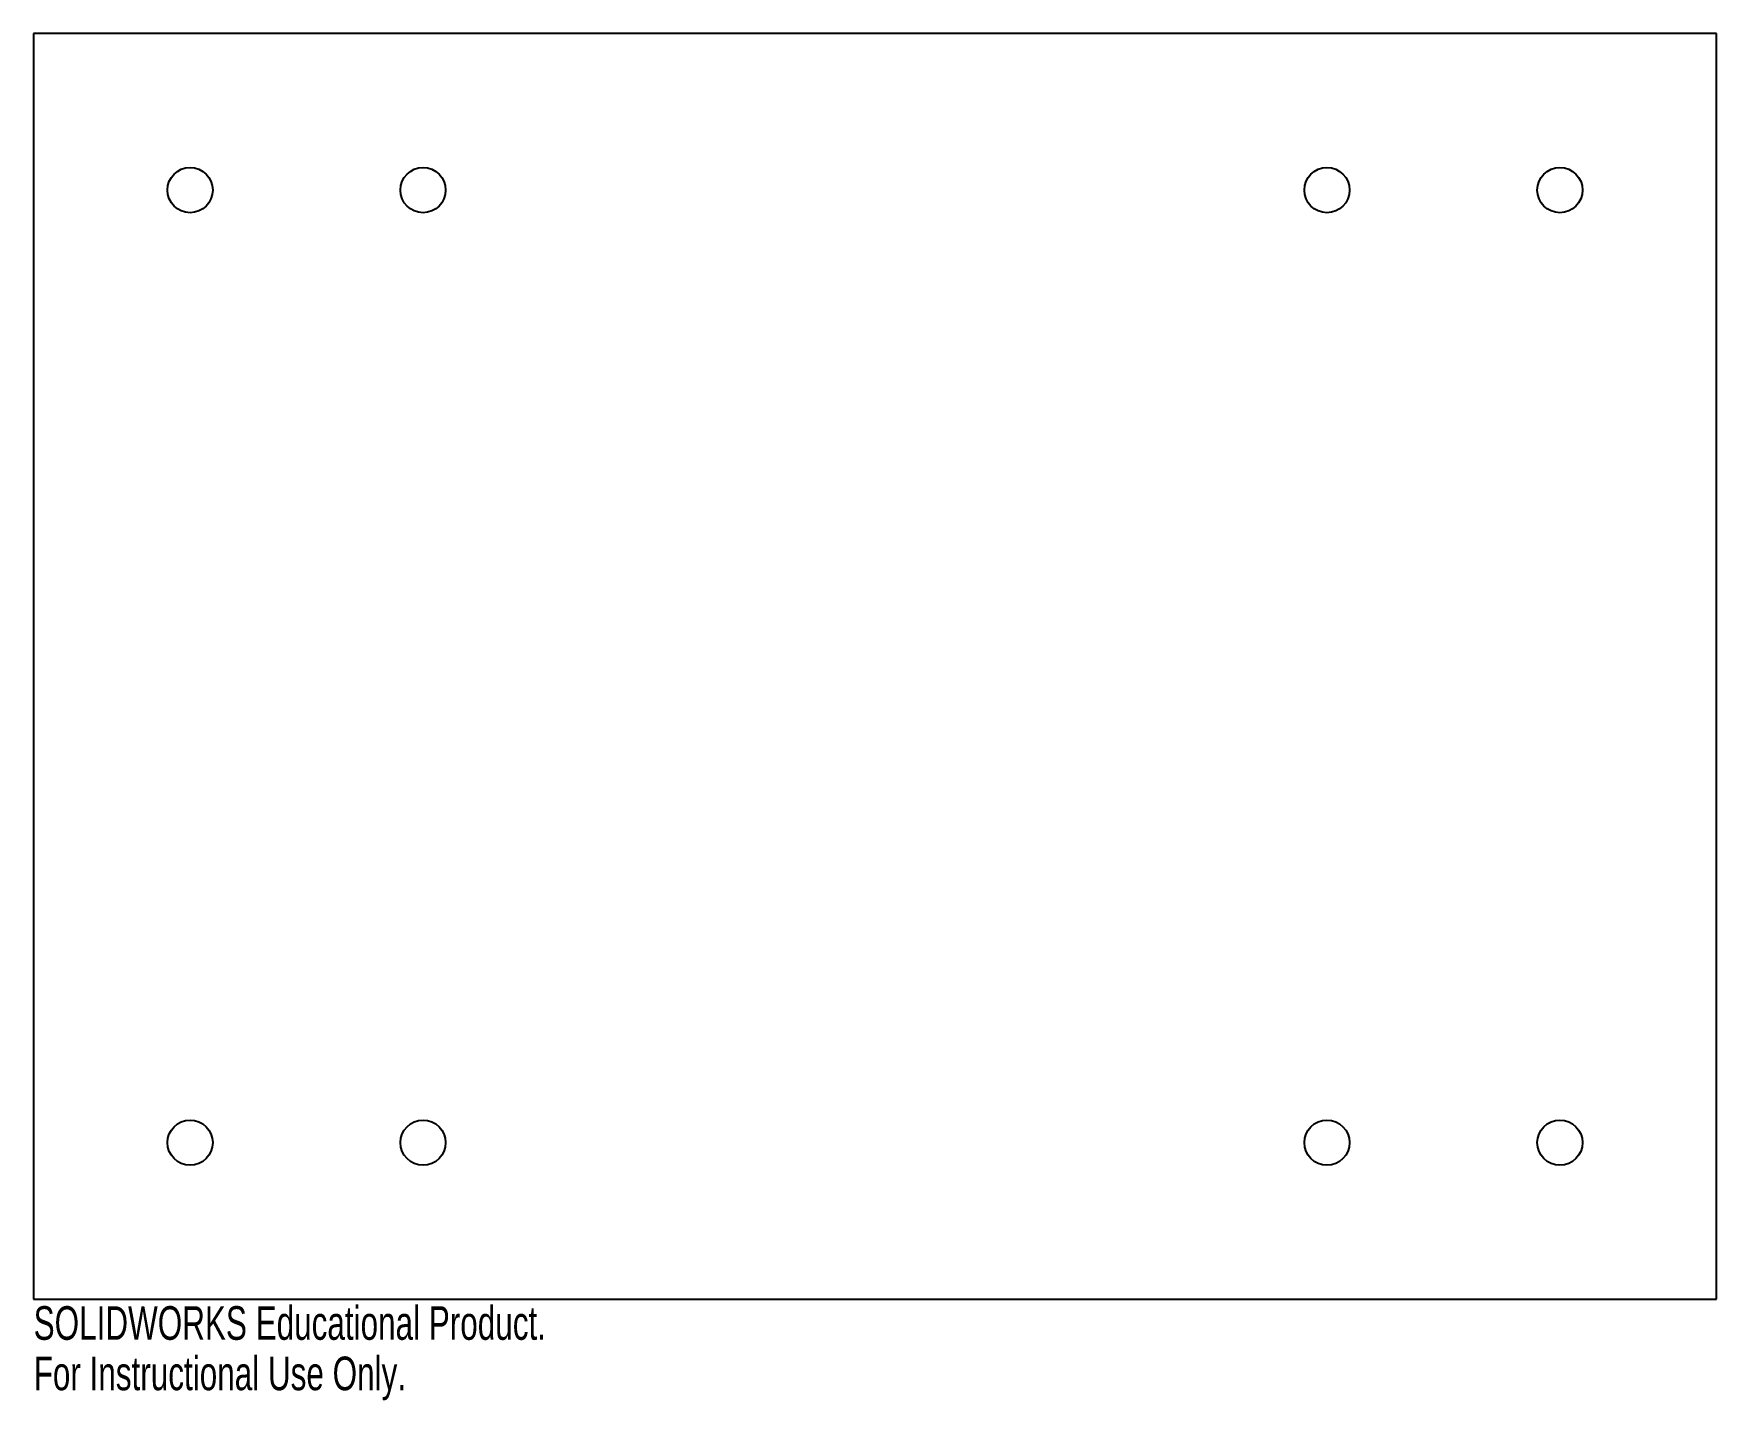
# Model space of a CAD drawing. Header units: millimetres. Extents: x -242 to 0, y -15 to 182.
import ezdxf

# ---------------------------------------------------------------- set-up
doc = ezdxf.new("R2010")
doc.units = ezdxf.units.MM
doc.styles.add('SLDTEXTSTYLE0', font='TXT', dxfattribs={"width": 0.7})

msp = doc.modelspace()

# ---------------------------------------------------------------- linework, layer by layer
at = {"color": 7, "linetype": 'Continuous', "lineweight": 25}
for p, q in [((0, 182), (-242, 182)), ((-242, 182), (-242, 0)), ((0, 0), (0, 182)), ((-242, 0), (0, 0))]:
    msp.add_line(p, q, dxfattribs=at)
for centre in [(-219.5, 159.5), (-186, 159.5), (-56, 159.5), (-22.5, 159.5), (-219.5, 22.5), (-186, 22.5), (-56, 22.5), (-22.5, 22.5)]:
    msp.add_circle(centre, 3.25, dxfattribs=at)

# ---------------------------------------------------------------- texts
at = {"color": 7, "linetype": 'Continuous', "char_height": 4.8336, "attachment_point": 1, "style": 'SLDTEXTSTYLE0'}
for s, insert in [('SOLIDWORKS Educational Product.', (-242, -1.02)), ('For Instructional Use Only.', (-242, -8.27))]:
    msp.add_mtext(s, dxfattribs=dict(at, insert=insert))

doc.saveas('drawing.dxf')
